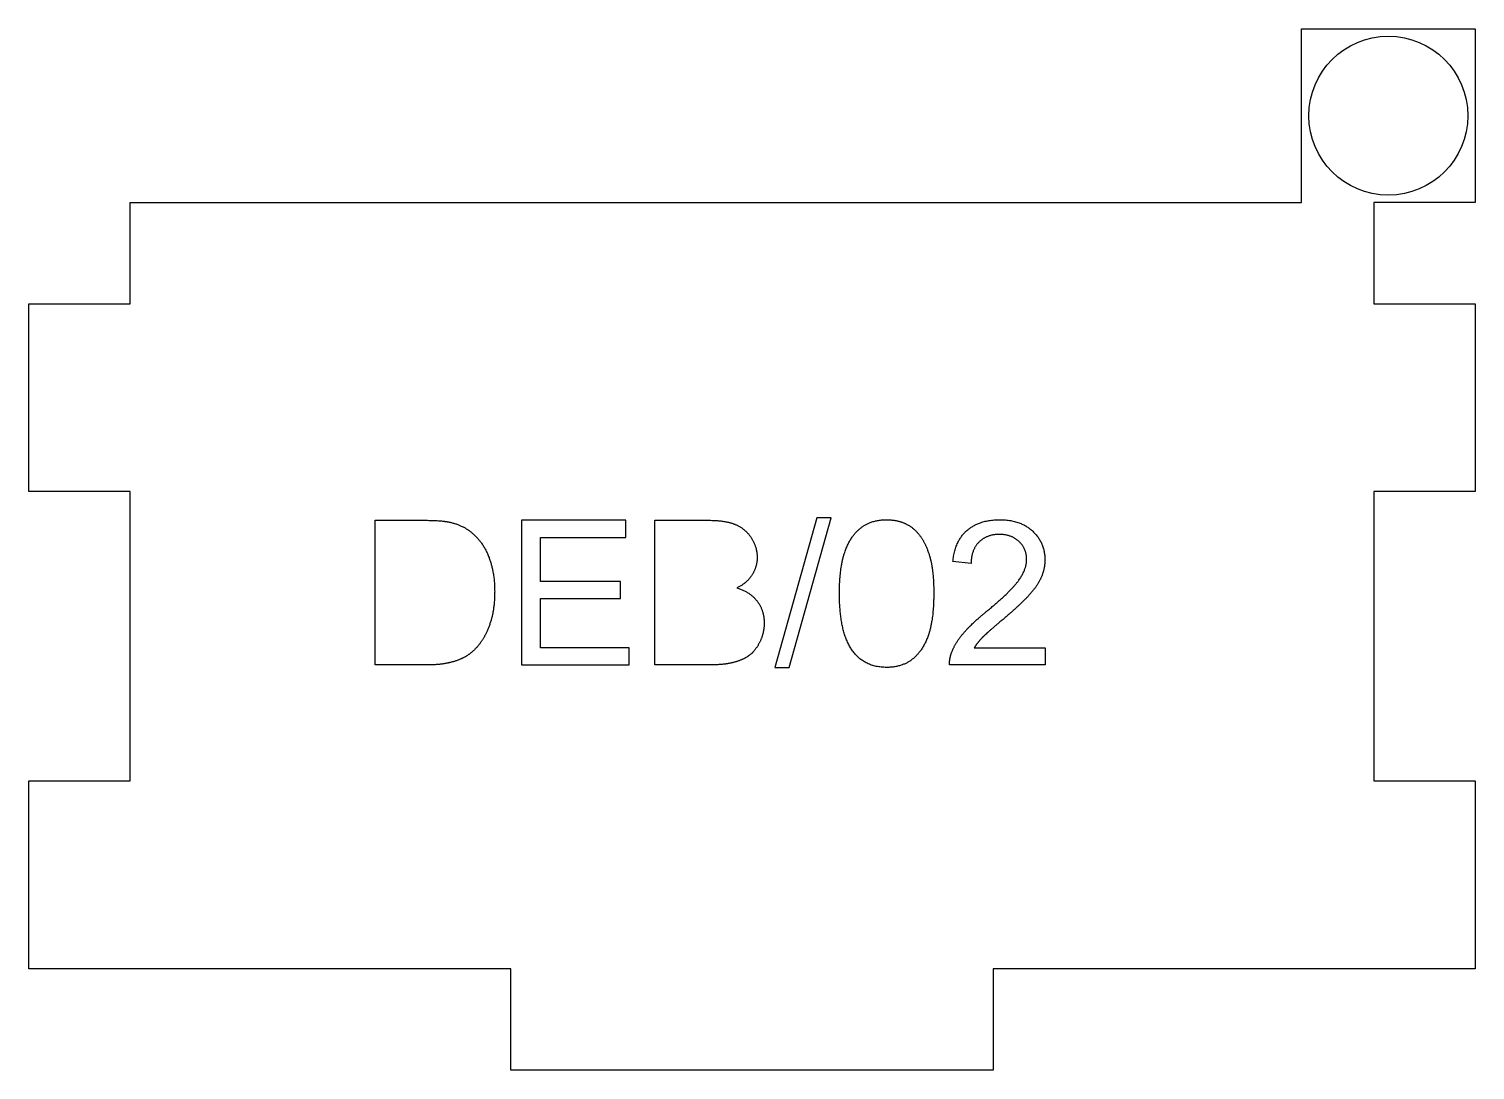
# Model space of a CAD drawing. Header units: millimetres. Extents: x 0 to 50, y 0 to 36.
import ezdxf

# ---------------------------------------------------------------- set-up
doc = ezdxf.new("R2010")
doc.units = ezdxf.units.MM
doc.layers.get('0').update_dxf_attribs({"linetype": 'CONTINUOUS'})

msp = doc.modelspace()

# ---------------------------------------------------------------- linework, layer by layer
for p, q in [((11.969, 14.009), (11.969, 19.009)), ((11.969, 19.009), (13.692, 19.009)), ((21.645, 14.009), (21.645, 19.009)), ((21.645, 19.009), (23.521, 19.009)), ((32.576, 17.519), (31.945, 17.583)), ((32.682, 14.599), (35.134, 14.599)), ((35.134, 14.599), (35.134, 14.009)), ((13.773, 14.009), (11.969, 14.009)), ((23.552, 14.009), (21.645, 14.009)), ((35.134, 14.009), (31.829, 14.009))]:
    msp.add_line(p, q)
for points in [[(3.5, 10), (3.5, 20), (0, 20), (0, 26.5), (3.5, 26.5), (3.5, 30), (44, 30), (44, 36), (50, 36), (50, 30), (46.5, 30), (46.5, 26.5), (50, 26.5), (50, 20), (46.5, 20), (46.5, 10), (50, 10), (50, 3.5), (33.333, 3.5), (33.333, 0), (16.667, 0), (16.667, 3.5), (0, 3.5), (0, 10)], [(20.758, 14.599), (17.689, 14.599), (17.689, 16.301), (20.455, 16.301), (20.455, 16.888), (17.689, 16.888), (17.689, 18.419), (20.642, 18.419), (20.642, 19.009), (17.027, 19.009), (17.027, 14.009), (20.758, 14.009)], [(27.733, 19.094), (27.242, 19.094), (25.792, 13.924), (26.287, 13.924)]]:
    msp.add_lwpolyline(points, close=True)
msp.add_circle((47, 33), 2.75)
for points in [[(13.692, 19.009), (14.275, 19.009), (14.582, 18.937)], [(23.521, 19.009), (24.094, 19.009), (24.44, 18.857)], [(28.748, 18.736), (29.108, 19.029), (29.653, 19.029)], [(29.653, 19.029), (30.056, 19.029), (30.359, 18.867)], [(32.433, 18.659), (32.856, 19.029), (33.569, 19.029)], [(33.569, 19.029), (34.288, 19.029), (34.708, 18.63)], [(14.582, 18.937), (15.011, 18.838), (15.315, 18.579)], [(15.315, 18.579), (15.711, 18.245), (15.907, 17.725)], [(24.44, 18.857), (24.786, 18.705), (24.982, 18.39)], [(28.206, 17.902), (28.388, 18.443), (28.748, 18.736)], [(30.359, 18.867), (30.663, 18.705), (30.861, 18.4)], [(31.945, 17.583), (32.01, 18.289), (32.433, 18.659)], [(33.555, 18.521), (33.112, 18.521), (32.846, 18.255)], [(34.236, 18.271), (33.975, 18.521), (33.555, 18.521)], [(34.708, 18.63), (35.127, 18.231), (35.127, 17.641)], [(24.982, 18.39), (25.179, 18.074), (25.179, 17.73)], [(30.861, 18.4), (31.059, 18.095), (31.171, 17.657)], [(32.846, 18.255), (32.58, 17.989), (32.576, 17.519)], [(34.496, 17.655), (34.496, 18.02), (34.236, 18.271)], [(15.907, 17.725), (16.103, 17.205), (16.103, 16.536)], [(25.179, 17.73), (25.179, 17.409), (25.005, 17.126)], [(28.023, 16.475), (28.023, 17.362), (28.206, 17.902)], [(31.171, 17.657), (31.284, 17.218), (31.284, 16.475)], [(34.21, 16.917), (34.496, 17.307), (34.496, 17.655)], [(35.127, 17.641), (35.127, 17.341), (35.005, 17.051)], [(25.005, 17.126), (24.831, 16.843), (24.479, 16.669)], [(35.005, 17.051), (34.882, 16.761), (34.597, 16.441)], [(16.103, 16.536), (16.103, 15.967), (15.97, 15.527)], [(24.479, 16.669), (24.933, 16.536), (25.177, 16.216)], [(33.108, 15.858), (33.923, 16.526), (34.21, 16.917)], [(25.177, 16.216), (25.421, 15.895), (25.421, 15.458)], [(28.518, 14.442), (28.023, 15.066), (28.023, 16.475)], [(31.284, 16.475), (31.284, 15.595), (31.103, 15.054)], [(34.597, 16.441), (34.312, 16.12), (33.651, 15.561)], [(15.97, 15.527), (15.837, 15.087), (15.629, 14.799)], [(32.305, 15.1), (32.583, 15.428), (33.108, 15.858)], [(33.651, 15.561), (33.098, 15.097), (32.941, 14.932)], [(25.421, 15.458), (25.421, 15.107), (25.272, 14.805)], [(31.103, 15.054), (30.922, 14.514), (30.562, 14.219)], [(31.901, 14.435), (32.027, 14.773), (32.305, 15.1)], [(15.629, 14.799), (15.421, 14.51), (15.173, 14.345)], [(25.272, 14.805), (25.124, 14.504), (24.906, 14.34)], [(32.941, 14.932), (32.784, 14.766), (32.682, 14.599)], [(14.577, 14.094), (14.227, 14.009), (13.773, 14.009)], [(15.173, 14.345), (14.926, 14.179), (14.577, 14.094)], [(24.358, 14.093), (24.029, 14.009), (23.552, 14.009)], [(24.906, 14.34), (24.687, 14.176), (24.358, 14.093)], [(29.653, 13.924), (28.93, 13.924), (28.518, 14.442)], [(30.562, 14.219), (30.202, 13.924), (29.653, 13.924)], [(31.829, 14.009), (31.823, 14.231), (31.901, 14.435)]]:
    msp.add_open_spline(points, degree=2)

doc.saveas('drawing.dxf')
